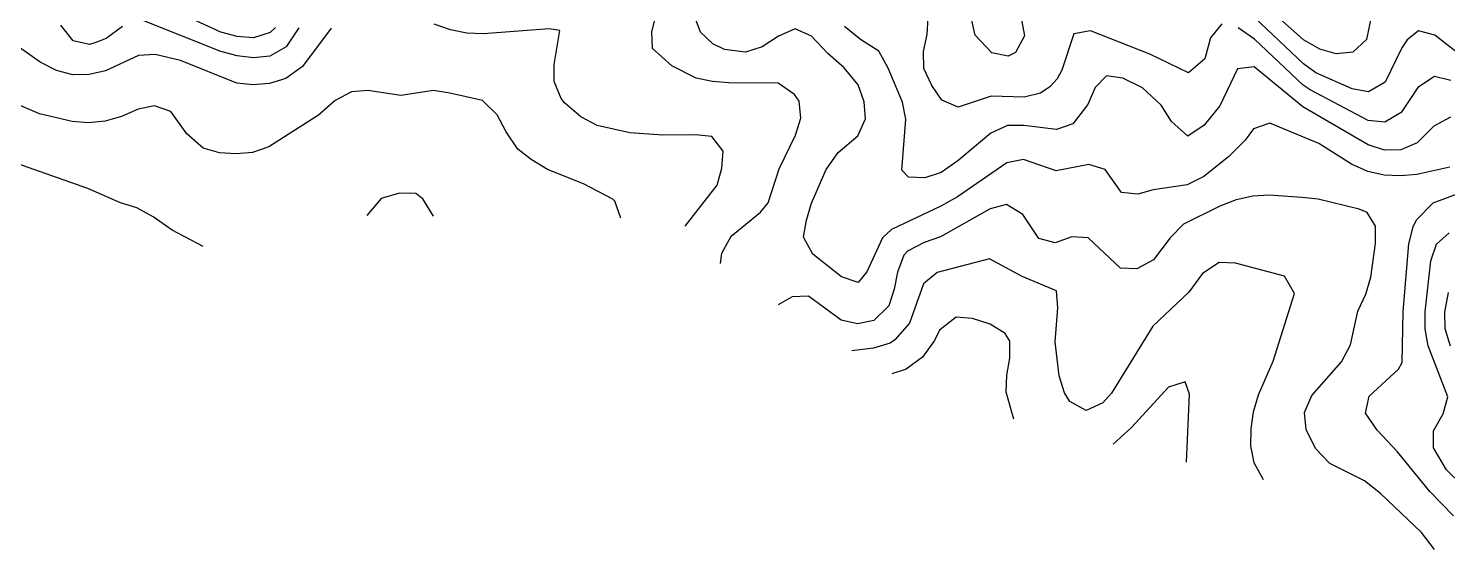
# Model space of a CAD drawing. Header units: metres. Extents: x 697254 to 930473, y 8023396 to 8227001.
# Drawn here: x 736632 to 739201, y 8194677 to 8195621 of the extents above; entities that cross this region are included whole.
import ezdxf

# ---------------------------------------------------------------- set-up
doc = ezdxf.new("R2010")
doc.units = ezdxf.units.M
doc.layers.add('CONTOUR_10M', color=33, linetype='Continuous')
doc.layers.add('CONTOUR_INDEX_50M', color=34, linetype='Continuous')

msp = doc.modelspace()

# ---------------------------------------------------------------- linework, layer by layer
at = {"layer": 'CONTOUR_10M'}
for points, elevation in [([(738423.8, 8195669.2), (738435.2, 8195607.6), (738418.7, 8195577), (738405.6, 8195570.7), (738376, 8195576.6), (738346.1, 8195608.5), (738332.3, 8195670.2)], 1130), ([(739066.8, 8195662.2), (739054.5, 8195600.8), (739029.3, 8195577.5), (738999.6, 8195574.7), (738970, 8195583.1), (738940.5, 8195599.9), (738852.2, 8195679.2)], 1140), ([(737121.5, 8195621.9), (737099.1, 8195587.5), (737069.3, 8195570.3), (737039.5, 8195567.5), (737009.9, 8195570.9), (736980.3, 8195578.8), (736832.4, 8195638)], 1090), ([(737885, 8195195.1), (737887.5, 8195213.8), (737904.2, 8195244.4), (737957.1, 8195287.9), (737971.3, 8195305.1), (737991.2, 8195366.4), (738020.5, 8195427.6), (738030.4, 8195458.2), (738027.5, 8195489), (738018.8, 8195500.9), (737989.3, 8195521.8), (737900.2, 8195522.4), (737870.6, 8195524.6), (737840.9, 8195531), (737796.7, 8195553.1), (737761.8, 8195584.2), (737761, 8195614.9), (737768.8, 8195645.6)], 1090), ([(738792.3, 8195629.4), (738771.8, 8195603.9), (738761.9, 8195565.8), (738731.9, 8195540.4), (738662.4, 8195574.3), (738554.6, 8195616.7), (738524.8, 8195611.2), (738502.6, 8195545.3), (738494.2, 8195529.7), (738481.4, 8195514.8), (738464.3, 8195503.6), (738434.5, 8195496.4), (738375.1, 8195497.9), (738315.5, 8195478.5), (738285.9, 8195490.8), (738267.8, 8195517.2), (738253.2, 8195548.1), (738252.4, 8195578.8), (738258.9, 8195609.5), (738261, 8195640.2)], 1120), ([(739309.8, 8195505.7), (739178.1, 8195608.7), (739148.5, 8195616.5), (739128.2, 8195600), (739118.5, 8195585.4), (739088.1, 8195523.7), (739058.2, 8195506.1), (739028.6, 8195511.7), (738962.8, 8195540.3), (738940, 8195556.4), (738851.8, 8195640.5)], 1130), ([(737180.2, 8195621.3), (737128.5, 8195551.9), (737098.5, 8195530.4), (737068.7, 8195521.3), (737039, 8195518.8), (737009.3, 8195521.4), (736907.7, 8195562.7), (736861.4, 8195573.7), (736831.7, 8195571.7), (736772, 8195544.2), (736742.2, 8195537.1), (736712.5, 8195537), (736682.9, 8195544.6), (736653.4, 8195559.4), (736601.6, 8195596.8)], 1080), ([(736802.6, 8195624.4), (736772.7, 8195602.8), (736754.4, 8195595.2), (736742.8, 8195591.8), (736713.2, 8195598.6), (736690.9, 8195626.6)], 1090), ([(737821.2, 8195262.7), (737878.7, 8195336.9), (737887.7, 8195367.6), (737890, 8195398.3), (737869.5, 8195424.8), (737839.8, 8195428.2), (737780.4, 8195427.7), (737721.1, 8195431.6), (737661.8, 8195445.3), (737632.3, 8195460.4), (737602.9, 8195486.1), (737596.6, 8195493.7), (737584, 8195524.6), (737583.7, 8195555.4), (737594.2, 8195616.8), (737574.6, 8195620.3), (737455.8, 8195611.2), (737426.1, 8195612.3), (737396.4, 8195618.3), (737366.9, 8195628.6)], 1080), ([(739206.2, 8195459.9), (739176.3, 8195444), (739146.3, 8195413.6), (739116.5, 8195401.2), (739086.8, 8195400.5), (739057.2, 8195409.7), (738939.1, 8195479), (738850.8, 8195551.1), (738821.1, 8195547.9), (738788.7, 8195480.7), (738760.6, 8195445.5), (738730.7, 8195425.9), (738701.3, 8195452.2), (738682.4, 8195481.9), (738649.1, 8195513), (738613, 8195530.9), (738583.4, 8195534.9), (738563.1, 8195513.9), (738550, 8195483.3), (738523, 8195448.2), (738493.2, 8195438), (738433.9, 8195445.2), (738404.2, 8195444.8), (738374.4, 8195431), (738314.4, 8195380.8), (738284.5, 8195360.1), (738254.7, 8195350.4), (738225, 8195351.3), (738213, 8195364), (738220.6, 8195456.2), (738214.3, 8195487), (738188.5, 8195548.8), (738171.9, 8195579.7), (738138.7, 8195600.7), (738109.2, 8195624.5)], 1110), ([(739206.9, 8195526.4), (739177.3, 8195533.7), (739147.4, 8195514), (739117.2, 8195468.4), (739087.3, 8195450.8), (739057.6, 8195454.2), (738952.1, 8195509.7), (738939.6, 8195518), (738851.4, 8195601.2), (738821.9, 8195621.7)], 1120), ([(737704.8, 8195277.3), (737693.9, 8195308.2), (737690.1, 8195311.7), (737637.2, 8195339.5), (737571.9, 8195365.3), (737542.4, 8195383.2), (737518.1, 8195402.3), (737496.8, 8195433.3), (737480.5, 8195464.2), (737454.4, 8195490.2), (737395.2, 8195503.7), (737365.5, 8195508.3), (737306.1, 8195499.2), (737246.8, 8195508.6), (737217, 8195506.2), (737187.2, 8195490.4), (737157.2, 8195463.9), (737067.5, 8195406.3), (737037.7, 8195396.2), (737008, 8195393.7), (736978.3, 8195395.8), (736948.7, 8195404.1), (736919.3, 8195429.7), (736890, 8195470.2), (736860.4, 8195480.7), (736830.7, 8195474.5), (736800.8, 8195461.4), (736771, 8195452.8), (736741.3, 8195450), (736711.6, 8195452), (736652.4, 8195466.4), (736593.3, 8195491.3)], 1070), ([(736948.5, 8195225.9), (736892.7, 8195255.4), (736858.2, 8195279.4), (736828.7, 8195295.6), (736799.1, 8195305), (736740, 8195330.9), (736621.7, 8195372.6), (736503.4, 8195421.1), (736444.3, 8195448.9), (736414.7, 8195451.5), (736387.7, 8195414.6), (736360.3, 8195384.2), (736349.2, 8195353.5), (736389.1, 8195260.9)], 1060), ([(737365.7, 8195281), (737346, 8195312), (737333.8, 8195321.8), (737304.1, 8195322.4), (737270.6, 8195312.8), (737244.9, 8195282.3)], 1060), ([(739177.2, 8194676.9), (739154, 8194707.9), (739079.9, 8194778.5), (739050.5, 8194801.3), (738988.1, 8194832.8), (738962, 8194859.9), (738945, 8194894.7), (738942.1, 8194925.5), (738955.1, 8194956.1), (739009.2, 8195017), (739025.1, 8195047.6), (739038.7, 8195109), (739052.9, 8195139.5), (739062.2, 8195170.2), (739070.8, 8195231.6), (739070.5, 8195262.4), (739055.8, 8195287.7), (739040.8, 8195293.4), (738967, 8195311.7), (738937.3, 8195314.8), (738878, 8195318.7), (738848.3, 8195317.1), (738818.5, 8195310.2), (738788.7, 8195299.1), (738723.1, 8195266.2), (738699, 8195241.8), (738668.8, 8195201.8), (738638.9, 8195185.3), (738609.3, 8195186.9), (738550.5, 8195241.6), (738520.8, 8195243.1), (738491, 8195232.4), (738461.4, 8195240.5), (738432.2, 8195283.9), (738402.7, 8195301.8), (738372.9, 8195293.8), (738283.2, 8195243.3), (738253.4, 8195233.4), (738223.6, 8195217.6), (738216.9, 8195210.2), (738205.4, 8195179.6), (738199.5, 8195148.9), (738189.4, 8195118.3), (738162.8, 8195091.7), (738133, 8195086.1), (738103.4, 8195092.7), (738044.5, 8195135.8), (738014.8, 8195134.6), (737989.5, 8195120.4)], 1090), ([(739287.3, 8194735.3), (739199.2, 8194821.2), (739175.6, 8194861.4), (739175.4, 8194892.2), (739193.3, 8194922.8), (739201.8, 8194953.4), (739165.8, 8195046.1), (739160.7, 8195076.9), (739160.4, 8195107.6), (739171, 8195199.8), (739181.1, 8195230.4), (739203.9, 8195250.5)], 1110), ([(738867.9, 8194803.3), (738851.2, 8194834.3), (738845, 8194865.1), (738845.7, 8194895.8), (738849.8, 8194926.5), (738858.8, 8194957.2), (738885.5, 8195018.4), (738924.1, 8195141), (738906.1, 8195172.3), (738817.2, 8195195.9), (738787.6, 8195196.6), (738757.6, 8195177.1), (738732.7, 8195143.1), (738667.5, 8195081.3), (738592.8, 8194960.1), (738576.9, 8194942.5), (738547.1, 8194928.9), (738517.5, 8194944.9), (738507.8, 8194961), (738497.9, 8194991.9), (738490.5, 8195053.5), (738495.7, 8195114.9), (738493.3, 8195145.7), (738430.9, 8195171.3), (738371.9, 8195203.5), (738277.4, 8195178.8), (738252.6, 8195158.5), (738227.2, 8195087.1), (738200.8, 8195056.6), (738192, 8195051.1), (738162.2, 8195041.9), (738122.5, 8195037.1)], 1080), ([(739206.1, 8195045.6), (739196.9, 8195076.5), (739196.3, 8195107.2), (739202.7, 8195142.8)], 1120), ([(738416.1, 8194912.9), (738401.9, 8194962.2), (738403.1, 8194992.9), (738409, 8195023.6), (738408.7, 8195054.4), (738400.1, 8195068.3), (738373.2, 8195085.5), (738341, 8195095.6), (738311.3, 8195098.1), (738281.4, 8195074.2), (738272.3, 8195055.8), (738250.6, 8195025.3), (738221.2, 8195003.9), (738195.4, 8194995.2)], 1070), ([(738728.6, 8194835.6), (738733.8, 8194958.5), (738725.8, 8194981), (738696, 8194971.3), (738629, 8194898.2), (738596, 8194867.8)], 1070)]:
    msp.add_lwpolyline(points, dxfattribs=dict(at, elevation=elevation))
at = {"layer": 'CONTOUR_INDEX_50M', "elevation": 1100}
for points in [[(737079.5, 8195622.4), (737069.7, 8195613.2), (737039.9, 8195603.9), (737010.3, 8195606.1), (736980.7, 8195614.3), (736921.6, 8195641)], [(739205.2, 8195369.7), (739145.7, 8195356.1), (739115.9, 8195353.7), (739086.3, 8195355.2), (739056.6, 8195361.4), (739027.1, 8195375.2), (738968.1, 8195412.5), (738879.4, 8195449), (738849.6, 8195438.7), (738834.5, 8195418.7), (738804.8, 8195388.3), (738759.6, 8195352.4), (738729.7, 8195337.5), (738668.4, 8195328.3), (738640.4, 8195320.4), (738610.8, 8195323.5), (738581.5, 8195365.3), (738551.9, 8195374.2), (738492.4, 8195362.8), (738433.2, 8195383.2), (738403.5, 8195377.2), (738313.7, 8195316), (738283.8, 8195298.9), (738194.3, 8195256.7), (738178.4, 8195241.4), (738149.7, 8195180.2), (738133.9, 8195160.7), (738104.3, 8195170.9), (738052, 8195212), (738035.4, 8195242.9), (738040.4, 8195273.6), (738049.7, 8195304.3), (738076.1, 8195365.5), (738097.9, 8195396), (738133.8, 8195426.4), (738147.2, 8195457), (738145.3, 8195487.7), (738134.3, 8195518.6), (738109.1, 8195549.6), (738079, 8195575.6), (738049.6, 8195606.7), (738020.1, 8195619.8), (737990.2, 8195606.8), (737960.3, 8195587.3), (737930.5, 8195578), (737892.5, 8195582.8), (737871.3, 8195593.1), (737848.9, 8195614), (737837.1, 8195644.9)], [(739212, 8194738), (739169.1, 8194782.3), (739110.5, 8194854.2), (739073.4, 8194893.3), (739052.3, 8194924.3), (739058.9, 8194955), (739112.1, 8195003.7), (739118.8, 8195015.8), (739120.5, 8195108.1), (739130.9, 8195230.9), (739138.6, 8195261.6), (739144.8, 8195273.9), (739174.8, 8195305.2), (739222, 8195322.2)]]:
    msp.add_lwpolyline(points, dxfattribs=at)

doc.saveas('drawing.dxf')
